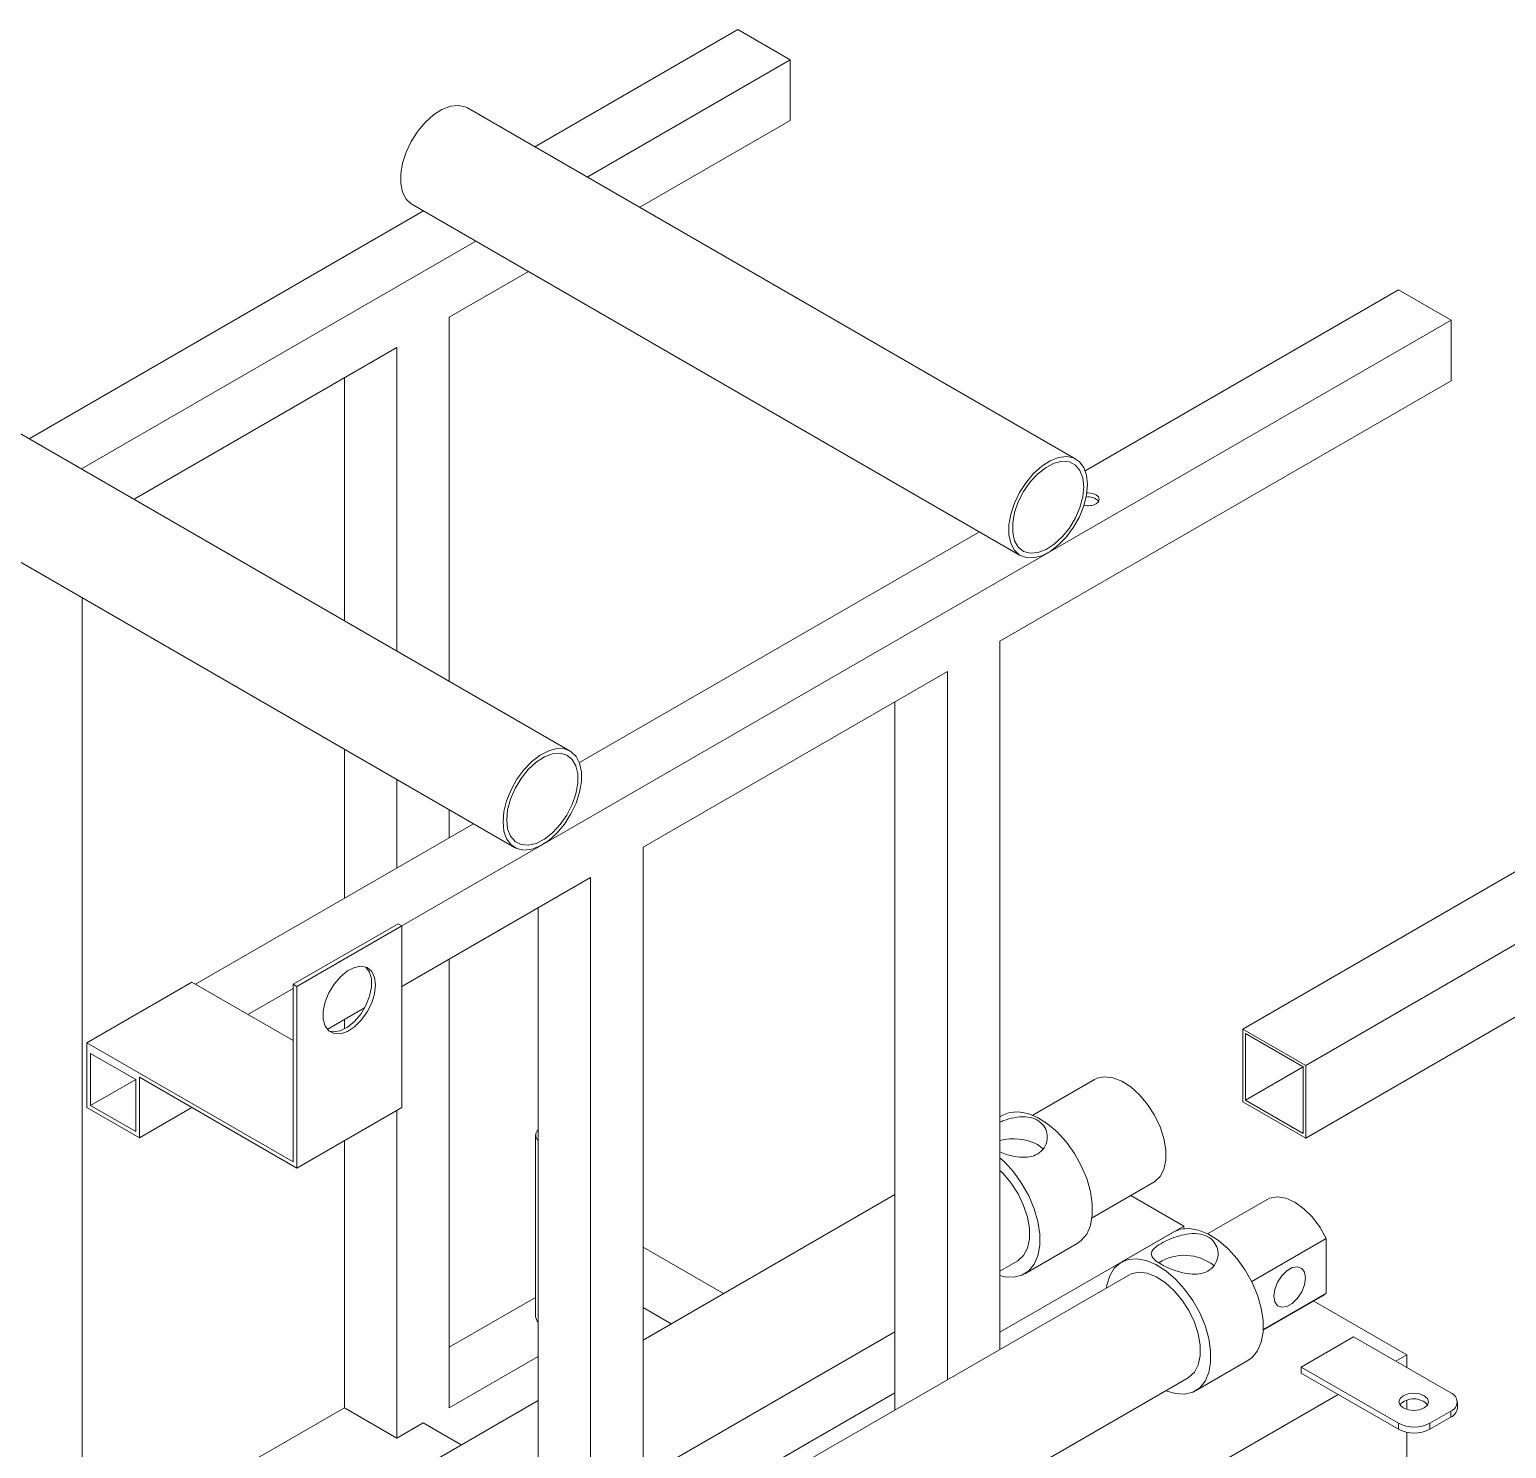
# Model space of a CAD drawing. Header units: millimetres. Extents: x 0 to 1189, y 0 to 841.
# Drawn here: x 237.5 to 277.31, y 714.34 to 752.59 of the extents above; entities that cross this region are included whole.
import ezdxf

# ---------------------------------------------------------------- set-up
doc = ezdxf.new("R2010")
doc.units = ezdxf.units.MM

msp = doc.modelspace()

# ---------------------------------------------------------------- linework, layer by layer
at = {"color": 7, "linetype": 'Continuous', "lineweight": 15}
for p, q in [((256.593, 752.588), (251.121, 749.429)), ((256.593, 752.588), (258.007, 751.771)), ((258.007, 751.771), (252.535, 748.612)), ((258.007, 751.771), (258.007, 750.138)), ((265.706, 741.009), (249.31, 750.474)), ((258.007, 750.138), (253.95, 747.796)), ((270.202, 725.646), (310.025, 748.636)), ((271.899, 722.706), (316.023, 748.179)), ((271.899, 724.666), (312.416, 748.056)), ((248.121, 747.697), (237.489, 741.559)), ((247.81, 747.876), (264.206, 738.411)), ((249.535, 746.88), (238.903, 740.742)), ((250.95, 746.064), (248.815, 744.832)), ((274.403, 745.572), (265.956, 740.695)), ((274.403, 745.572), (275.817, 744.756)), ((248.815, 744.832), (248.815, 735.02)), ((275.817, 744.756), (247.533, 728.427)), ((275.817, 744.756), (275.817, 743.122)), ((247.401, 744.015), (240.317, 739.926)), ((247.401, 744.015), (247.401, 735.837)), ((245.987, 743.199), (245.987, 736.653)), ((275.817, 743.122), (263.655, 736.101)), ((252.073, 733.139), (235.678, 742.604)), ((234.178, 740.006), (250.573, 730.541)), ((263.102, 739.048), (252.323, 732.826)), ((238.916, 737.271), (238.916, 709.721)), ((263.655, 736.101), (263.655, 717.009)), ((262.241, 735.285), (254.038, 730.55)), ((262.241, 735.285), (262.241, 716.193)), ((260.827, 734.469), (260.827, 715.377)), ((245.987, 733.189), (245.987, 729.168)), ((247.401, 732.373), (247.401, 729.984)), ((248.815, 731.556), (248.815, 730.8)), ((249.47, 731.178), (241.975, 726.852)), ((254.038, 730.55), (254.038, 711.458)), ((252.624, 729.733), (247.533, 726.794)), ((252.624, 729.733), (252.624, 710.641)), ((251.21, 728.917), (251.21, 710.05)), ((247.434, 728.485), (244.605, 726.852)), ((247.533, 728.428), (244.704, 726.795)), ((247.533, 728.428), (247.434, 728.485)), ((247.533, 723.529), (247.533, 728.428)), ((248.815, 727.534), (248.815, 715.436)), ((241.876, 726.909), (239.048, 725.276)), ((244.605, 725.333), (241.876, 726.909)), ((244.605, 726.737), (243.389, 726.035)), ((244.605, 726.852), (244.605, 722.068)), ((244.704, 726.795), (244.605, 726.852)), ((244.704, 721.896), (244.704, 726.795)), ((246.533, 726.217), (245.527, 725.636)), ((245.987, 725.902), (245.987, 725.647)), ((271.899, 724.666), (270.202, 725.646)), ((270.202, 725.646), (270.202, 723.686)), ((270.273, 725.523), (270.273, 723.727)), ((271.828, 724.625), (270.273, 725.523)), ((239.048, 723.529), (239.048, 725.276)), ((244.605, 722.068), (239.048, 725.276)), ((239.147, 723.586), (239.147, 724.99)), ((239.147, 724.99), (240.363, 724.288)), ((271.828, 724.625), (270.273, 723.727)), ((271.828, 722.829), (271.828, 724.625)), ((271.899, 722.706), (271.899, 724.666)), ((240.363, 724.288), (239.147, 723.586)), ((240.363, 724.288), (240.363, 722.884)), ((240.462, 724.345), (244.704, 721.896)), ((240.462, 724.345), (240.462, 722.712)), ((266.202, 724.285), (264.54, 723.325)), ((270.273, 723.727), (271.828, 722.829)), ((240.462, 722.712), (239.048, 723.529)), ((240.363, 722.884), (239.147, 723.586)), ((241.876, 723.529), (240.462, 722.712)), ((247.533, 723.529), (244.704, 721.896)), ((247.401, 723.453), (247.401, 714.62)), ((263.739, 723.325), (263.655, 723.277)), ((270.202, 723.686), (271.899, 722.706)), ((245.987, 722.636), (245.987, 715.436)), ((251.143, 722.785), (251.143, 717.885)), ((266.139, 720.554), (267.802, 721.514)), ((260.827, 721.182), (254.038, 717.263)), ((267.188, 721.159), (268.614, 720.336)), ((270.856, 721.051), (269.255, 720.127)), ((268.614, 720.336), (263.655, 717.473)), ((268.343, 720.178), (266.929, 719.361)), ((268.614, 720.266), (268.614, 720.336)), ((256.208, 718.516), (254.038, 719.768)), ((264.325, 719.045), (265.739, 719.861)), ((270.444, 718.836), (272.454, 719.997)), ((272.454, 718.527), (272.454, 719.997)), ((263.655, 719.12), (264.125, 719.391)), ((267.129, 719.015), (251.466, 709.973)), ((248.815, 717.069), (251.143, 718.413)), ((270.755, 717.529), (272.356, 718.453)), ((270.756, 717.546), (272.454, 718.527)), ((274.624, 716.866), (272.116, 718.314)), ((272.454, 718.527), (272.356, 718.453)), ((254.794, 717.699), (254.038, 718.136)), ((254.038, 713.568), (260.827, 717.487)), ((273.19, 717.349), (271.776, 716.532)), ((275.81, 715.836), (273.19, 717.349)), ((248.815, 715.436), (251.21, 716.819)), ((268.929, 715.897), (270.343, 716.714)), ((274.624, 716.866), (274.325, 716.693)), ((274.624, 716.521), (274.624, 716.866)), ((253.066, 707.201), (268.729, 716.244)), ((271.776, 716.532), (274.396, 715.02)), ((271.776, 716.532), (271.776, 716.369)), ((271.776, 716.369), (272.77, 715.795)), ((272.77, 715.795), (252.579, 704.14)), ((260.827, 715.84), (254.038, 711.922)), ((272.77, 715.795), (274.396, 714.857)), ((238.916, 711.354), (245.987, 715.436)), ((245.987, 715.436), (247.401, 714.62)), ((251.21, 715.63), (246.862, 713.12)), ((274.624, 715.392), (274.624, 715.637)), ((275.986, 715.428), (275.986, 715.591)), ((247.401, 714.62), (248.108, 715.028)), ((248.108, 715.028), (249.137, 714.434)), ((274.396, 715.02), (274.396, 714.857)), ((275.244, 715.02), (275.81, 715.346)), ((275.244, 714.857), (275.81, 715.183)), ((275.244, 715.02), (275.244, 714.857)), ((275.81, 715.346), (275.81, 715.183)), ((274.624, 711.967), (274.624, 714.774))]:
    msp.add_line(p, q, dxfattribs=at)
at = {"color": 7, "linetype": 'Continuous', "lineweight": 15, "flags": 128}
for points in [[(247.81, 747.876), (247.79, 747.888), (247.651, 748.019), (247.555, 748.204), (247.506, 748.434), (247.506, 748.699), (247.555, 748.986), (247.651, 749.282), (247.79, 749.573), (247.965, 749.845), (248.168, 750.086), (248.389, 750.285), (248.618, 750.431), (248.844, 750.519), (249.057, 750.544), (249.247, 750.505), (249.31, 750.474)], [(266.016, 740.322), (265.992, 740.045), (265.918, 739.752), (265.8, 739.456), (265.642, 739.173), (265.453, 738.915), (265.239, 738.694), (265.013, 738.52), (264.784, 738.402), (264.563, 738.346), (264.36, 738.353), (264.186, 738.423), (264.047, 738.554), (263.951, 738.739), (263.901, 738.969), (263.901, 739.234), (263.951, 739.521), (264.047, 739.817), (264.186, 740.108), (264.36, 740.38), (264.563, 740.621), (264.784, 740.82), (265.013, 740.966), (265.239, 741.054), (265.453, 741.079), (265.642, 741.04), (265.8, 740.939), (265.918, 740.78), (265.992, 740.571), (266.016, 740.322)], [(265.917, 740.265), (265.891, 739.994), (265.815, 739.708), (265.692, 739.422), (265.53, 739.151), (265.337, 738.91), (265.123, 738.713), (264.9, 738.569), (264.68, 738.487), (264.475, 738.471), (264.296, 738.521), (264.152, 738.636), (264.052, 738.809), (264.001, 739.03), (264.001, 739.288), (264.052, 739.568), (264.152, 739.857), (264.296, 740.137), (264.475, 740.394), (264.68, 740.615), (264.9, 740.786), (265.123, 740.9), (265.337, 740.95), (265.53, 740.932), (265.692, 740.849), (265.815, 740.705), (265.891, 740.506), (265.917, 740.265)], [(266.247, 739.802), (266.312, 739.859), (266.335, 739.925), (266.312, 739.991), (266.247, 740.047), (266.15, 740.085), (266.035, 740.098), (266, 740.097)], [(250.263, 731.228), (250.287, 731.506), (250.361, 731.799), (250.479, 732.094), (250.637, 732.377), (250.827, 732.636), (251.04, 732.857), (251.266, 733.03), (251.495, 733.148), (251.716, 733.205), (251.919, 733.198), (252.093, 733.127), (252.232, 732.996), (252.328, 732.812), (252.378, 732.581), (252.378, 732.317), (252.328, 732.03), (252.232, 731.734), (252.093, 731.443), (251.919, 731.17), (251.716, 730.929), (251.495, 730.731), (251.266, 730.584), (251.04, 730.496), (250.827, 730.471), (250.637, 730.51), (250.479, 730.612), (250.361, 730.77), (250.287, 730.979), (250.263, 731.228)], [(250.362, 731.285), (250.388, 731.556), (250.464, 731.843), (250.587, 732.129), (250.749, 732.4), (250.942, 732.64), (251.156, 732.838), (251.379, 732.981), (251.599, 733.063), (251.804, 733.08), (251.983, 733.029), (252.127, 732.914), (252.227, 732.742), (252.278, 732.521), (252.278, 732.263), (252.227, 731.982), (252.127, 731.694), (251.983, 731.414), (251.804, 731.156), (251.599, 730.936), (251.379, 730.764), (251.156, 730.65), (250.942, 730.601), (250.749, 730.618), (250.587, 730.701), (250.464, 730.846), (250.388, 731.044), (250.362, 731.285)], [(246.826, 726.833), (246.8, 727.038), (246.723, 727.198), (246.601, 727.3), (246.444, 727.337), (246.263, 727.307), (246.07, 727.211), (245.882, 727.057), (245.711, 726.856), (245.57, 726.623), (245.47, 726.376), (245.418, 726.131), (245.418, 725.909), (245.47, 725.725), (245.57, 725.593), (245.711, 725.522), (245.882, 725.519), (246.07, 725.582), (246.263, 725.708), (246.444, 725.887), (246.601, 726.106), (246.723, 726.349), (246.8, 726.597), (246.826, 726.833)], [(246.567, 727.315), (246.568, 727.314), (246.668, 727.181), (246.72, 726.997), (246.72, 726.775), (246.668, 726.531), (246.568, 726.283), (246.427, 726.05), (246.257, 725.849), (246.068, 725.695), (245.876, 725.599), (245.694, 725.569), (245.572, 725.591)], [(266.202, 724.285), (266.27, 724.318), (266.472, 724.36), (266.699, 724.333), (266.941, 724.239), (267.185, 724.083), (267.421, 723.871), (267.637, 723.614), (267.824, 723.324), (267.972, 723.013), (268.074, 722.698), (268.127, 722.392), (268.127, 722.109), (268.074, 721.863), (267.972, 721.666), (267.824, 721.527), (267.802, 721.514)], [(263.739, 723.325), (263.919, 723.397), (264.152, 723.418), (264.406, 723.373), (264.672, 723.263), (264.941, 723.094), (265.202, 722.87), (265.447, 722.599), (265.666, 722.293), (265.851, 721.961), (265.996, 721.616), (266.096, 721.27), (266.147, 720.936), (266.147, 720.625), (266.096, 720.35), (265.996, 720.119), (265.851, 719.942), (265.739, 719.861)], [(264.822, 722.414), (264.822, 722.414), (264.669, 722.532)], [(263.655, 722.175), (263.788, 722.053), (264.032, 721.783), (264.251, 721.476), (264.437, 721.145), (264.582, 720.8), (264.682, 720.454), (264.733, 720.119), (264.733, 719.809), (264.682, 719.533), (264.582, 719.303), (264.437, 719.126), (264.251, 719.008), (264.032, 718.954), (263.788, 718.967), (263.655, 718.998)], [(263.655, 721.836), (263.744, 721.749), (263.96, 721.492), (264.147, 721.201), (264.295, 720.891), (264.397, 720.575), (264.45, 720.269), (264.45, 719.986), (264.397, 719.741), (264.295, 719.544), (264.147, 719.404), (264.125, 719.391)], [(270.856, 721.051), (270.926, 721.085), (271.132, 721.121), (271.362, 721.085), (271.606, 720.977), (271.85, 720.803), (272.08, 720.574), (272.286, 720.3), (272.454, 719.997)], [(268.343, 720.178), (268.523, 720.25), (268.756, 720.27), (269.01, 720.225), (269.276, 720.116), (269.544, 719.946), (269.806, 719.722), (270.05, 719.452), (270.269, 719.145), (270.455, 718.813), (270.6, 718.468), (270.7, 718.122), (270.751, 717.788), (270.751, 717.478), (270.7, 717.202), (270.6, 716.972), (270.455, 716.794), (270.343, 716.714)], [(266.529, 718.669), (266.54, 718.74), (266.616, 718.994), (266.739, 719.199), (266.905, 719.347), (267.109, 719.433), (267.342, 719.454), (267.596, 719.409), (267.862, 719.299), (268.13, 719.13), (268.392, 718.906), (268.636, 718.635), (268.855, 718.329), (269.041, 717.997), (269.186, 717.652), (269.286, 717.306), (269.337, 716.972), (269.337, 716.661), (269.286, 716.386), (269.186, 716.155), (269.041, 715.978), (268.855, 715.86), (268.636, 715.807), (268.392, 715.819), (268.13, 715.897), (268.129, 715.897)], [(267.129, 719.015), (267.197, 719.048), (267.399, 719.09), (267.626, 719.063), (267.868, 718.969), (268.112, 718.813), (268.348, 718.601), (268.564, 718.344), (268.75, 718.054), (268.898, 717.743), (269.001, 717.428), (269.054, 717.121), (269.054, 716.839), (269.001, 716.593), (268.898, 716.396), (268.75, 716.257), (268.729, 716.244)], [(271.889, 718.936), (271.863, 719.088), (271.79, 719.193), (271.677, 719.237), (271.538, 719.216), (271.391, 719.131), (271.252, 718.992), (271.14, 718.818), (271.066, 718.628), (271.04, 718.446), (271.066, 718.293), (271.14, 718.188), (271.252, 718.144), (271.391, 718.166), (271.538, 718.251), (271.677, 718.389), (271.79, 718.563), (271.863, 718.753), (271.889, 718.936)], [(251.143, 717.885), (251.182, 717.775), (251.21, 717.742)], [(275.094, 715.433), (275.181, 715.508), (275.211, 715.597), (275.181, 715.685), (275.094, 715.76), (274.964, 715.81), (274.811, 715.827), (274.658, 715.81), (274.528, 715.76), (274.442, 715.685), (274.411, 715.597), (274.442, 715.508), (274.528, 715.433), (274.658, 715.383), (274.811, 715.366), (274.964, 715.383), (275.094, 715.433)]]:
    msp.add_lwpolyline(points, dxfattribs=at)
at = {"color": 7, "linetype": 'Continuous', "lineweight": 15}
for centre, radius, start, end in [((266.034, 740.22), 0.469, 256.2703, 297.084), ((266.057, 739.647), 0.342, 40.1098, 103.0131), ((251.341, 722.785), 0.194, 132.3059, 227.6941), ((264.027, 721.275), 1.412, 62.9675, 105.2834), ((268.628, 718.263), 1.283, 51.7884, 122.4694), ((275.717, 715.591), 0.262, 290.7824, 69.2171), ((274.811, 715.166), 0.512, 43.0254, 136.9744), ((275.686, 715.458), 0.302, 294.373, 354.3055), ((274.82, 715.839), 0.922, 242.6097, 297.3904), ((274.82, 715.675), 0.922, 242.6097, 297.3904)]:
    msp.add_arc(centre, radius, start, end, dxfattribs=at)
for points, knots in [([(263.655, 723.133), (263.69, 723.149), (263.81, 723.201), (264.051, 723.265), (264.347, 723.291), (264.556, 723.246), (264.65, 723.196), (264.669, 723.186)], [0, 0, 0, 0, 0.108235, 0.36772, 0.650645, 0.930215, 1, 1, 1, 1]), ([(264.669, 723.186), (264.73, 723.139), (264.853, 723.047), (264.937, 722.837), (264.935, 722.606), (264.831, 722.389), (264.637, 722.241), (264.393, 722.18), (264.119, 722.191), (263.859, 722.248), (263.711, 722.309), (263.655, 722.332)], [0, 0, 0, 0, 0.112668, 0.225113, 0.343409, 0.468643, 0.587066, 0.694644, 0.804745, 0.925863, 1, 1, 1, 1]), ([(268, 719.303), (267.938, 719.343), (267.816, 719.421), (267.732, 719.535), (267.733, 719.647), (267.837, 719.764), (268.031, 719.887), (268.275, 720.002), (268.551, 720.095), (268.848, 720.143), (269.133, 720.115), (269.355, 720.001), (269.495, 719.826), (269.551, 719.611), (269.514, 719.379), (269.376, 719.18), (269.16, 719.063), (268.904, 719.028), (268.619, 719.061), (268.321, 719.148), (268.113, 719.24), (268.019, 719.293), (268, 719.303)], [0, 0, 0, 0, 0.0501759, 0.1002526, 0.1529342, 0.2087066, 0.2614454, 0.3093546, 0.3583873, 0.4123265, 0.4678816, 0.519459, 0.5679745, 0.6180306, 0.6722128, 0.7277146, 0.7784127, 0.8259537, 0.8765971, 0.9318161, 0.9863794, 1, 1, 1, 1])]:
    msp.add_open_spline(points, degree=3, knots=knots, dxfattribs=at)

doc.saveas('drawing.dxf')
